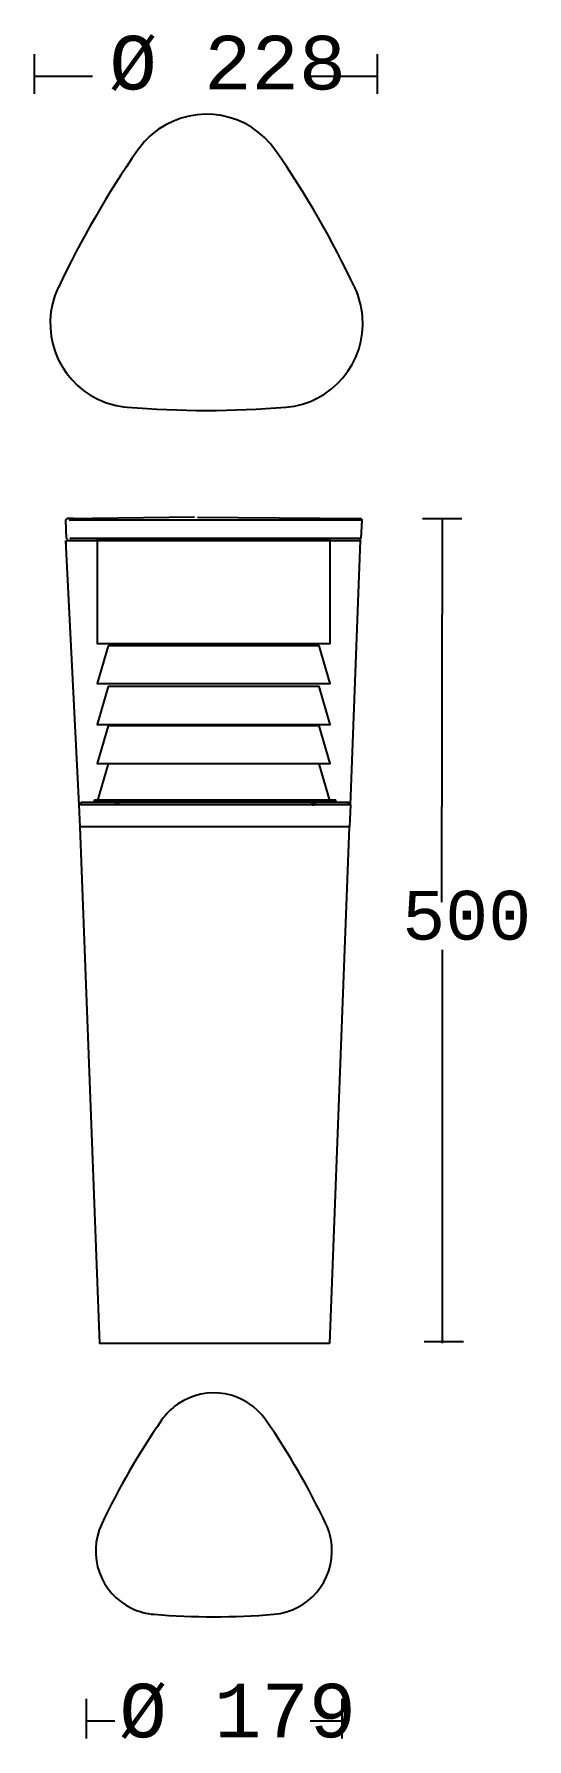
# Model space of a CAD drawing. Extents: x 0 to 83, y 5 to 290.
import ezdxf

# ---------------------------------------------------------------- set-up
doc = ezdxf.new("R2010")
doc.units = 0
doc.layers.add('LIVELLO_1', color=160, linetype='Continuous')
doc.styles.add('STD', font='txt')

# ---------------------------------------------------------------- blocks, each defined once
blk = doc.blocks.new('AI9-BLK1')
at = {"layer": 'LIVELLO_1', "color": 7}
for p, q in [((-39.46, 140.56), (-39.46, 133.95)), ((17.95, 140.56), (17.95, 133.95)), ((-39.46, 136.88), (-29.69, 136.88)), ((6.24, 136.88), (17.95, 136.88)), ((-33.91, 62.84), (-12.61, 63.12)), ((-12.1, 63.11), (15.2, 62.84)), ((32.12, 62.82), (25.52, 62.82)), ((28.83, 62.82), (28.7, -1.34)), ((15.42, 62.6), (-33.61, 62.6)), ((15.27, 59.52), (15.42, 62.59)), ((-34.12, 59.15), (-34.12, 58.47)), ((-31.93, 14.93), (-34.12, 59.15)), ((-34.11, 59.15), (15.17, 59.15)), ((-33.82, 59.15), (-33.84, 59.52)), ((15.27, 59.51), (-33.5, 59.51)), ((13.49, 14.93), (15.17, 59.15)), ((15.06, 59.52), (15.04, 59.15)), ((15.17, 59.15), (15.17, 59)), ((13.49, 14.93), (-31.93, 14.93)), ((-31.76, 11.25), (-31.9, 14.93)), ((-31.65, 15.3), (-31.67, 14.93)), ((13.24, 15.3), (-31.65, 15.3)), ((-29.35, 15.46), (-29.36, 15.77)), ((-29.36, 15.77), (11.04, 15.77)), ((-29.35, 15.46), (-28.85, 15.46)), ((-28.93, 15.77), (-28.84, 15.44)), ((-28.84, 15.44), (-25.25, 15.44)), ((-28.6, 15.77), (-28.59, 15.44)), ((-25.88, 15.44), (-25.74, 14.93)), ((-25.25, 15.46), (-25.39, 14.93)), ((-25.25, 15.46), (11.03, 15.46)), ((6.93, 15.46), (7.07, 14.93)), ((7.07, 14.93), (7.42, 14.93)), ((7.56, 15.46), (7.42, 14.93)), ((10.28, 15.77), (10.27, 15.46)), ((10.61, 15.77), (10.52, 15.46)), ((11.03, 15.46), (11.04, 15.77)), ((13.25, 14.93), (13.24, 15.3)), ((13.49, 14.93), (13.31, 11.25)), ((13.31, 11.25), (-31.76, 11.25)), ((13.27, 11.25), (9.99, -75.23)), ((28.81, -9.31), (28.83, -75.15)), ((32.42, -74.96), (25.82, -74.96)), ((-30.75, -134.71), (-30.75, -141.31)), ((12.07, -134.71), (12.07, -141.31)), ((-30.75, -138.39), (-25.96, -138.39)), ((6.75, -138.39), (12.07, -138.39))]:
    blk.add_line(p, q, dxfattribs=at)
for points in [[(15.42, 62.59), (15.42, 62.62), (15.2, 62.84)], [(-34.05, 59.52), (-34.17, 62.59), (-34.16, 62.63)], [(9.99, -75.23), (-28.48, -75.23), (-31.76, 11.25)]]:
    blk.add_lwpolyline(points, dxfattribs=at)
for points in [[(-28.91, 59.35), (-28.91, 41.95), (10.08, 41.95), (10.08, 59.35)], [(-27.08, 41.57), (-28.93, 35.25), (10.1, 35.25), (8.25, 41.57)], [(-27.08, 34.72), (-28.93, 28.39), (10.1, 28.39), (8.25, 34.72)], [(-27.08, 28.18), (-28.93, 21.85), (10.1, 21.85), (8.25, 28.18)], [(-27.08, 21.8), (-28.93, 15.48), (10.1, 15.48), (8.25, 21.8)]]:
    blk.add_lwpolyline(points, close=True, dxfattribs=at)
for points, knots in [([(0.95, 124.47), (-3.48, 130.85), (-12.25, 132.43), (-18.63, 128), (-20, 127.04), (-21.2, 125.85), (-22.15, 124.47)], [0, 0, 0, 0, 1, 1, 1, 2, 2, 2, 2]), ([(-35.42, 101.5), (-38.73, 94.47), (-35.71, 86.09), (-28.68, 82.78), (-27.17, 82.07), (-25.54, 81.63), (-23.87, 81.49)], [0, 0, 0, 0, 1, 1, 1, 2, 2, 2, 2]), ([(2.67, 81.49), (10.41, 82.14), (16.16, 88.94), (15.51, 96.68), (15.37, 98.35), (14.93, 99.98), (14.22, 101.5)], [0, 0, 0, 0, 1, 1, 1, 2, 2, 2, 2]), ([(-33.82, 62.84), (-33.71, 62.84), (-33.59, 62.84), (-33.5, 62.85), (-33.4, 62.85), (-33.32, 62.85), (-33.16, 62.85), (-33.01, 62.85), (-32.8, 62.86), (-32.86, 62.86), (-32.87, 62.86), (-32.91, 62.86), (-32.94, 62.86), (-33.06, 62.85), (-33.15, 62.85), (-33.25, 62.85), (-33.35, 62.85), (-33.47, 62.85), (-33.58, 62.85), (-33.7, 62.84), (-33.8, 62.84), (-33.91, 62.84)], [0, 0, 0, 0, 1, 1, 1, 2, 2, 2, 3, 3, 3, 4, 4, 4, 5, 5, 5, 6, 6, 6, 7, 7, 7, 7]), ([(-33.38, 59.15), (-33.38, 59.15), (-33.41, 59.15), (-33.41, 59.15), (-33.47, 59.15), (-33.3, 59.15), (-33.18, 59.15), (-33.18, 59.15), (-32.82, 59.15), (-32.82, 59.15), (-32.82, 59.15), (-32.47, 59.15), (-32.47, 59.15), (-32.47, 59.15), (-31.5, 59.15), (-31.5, 59.15), (-31.5, 59.15), (-30.89, 59.15), (-30.89, 59.15), (-30.89, 59.15), (-30.22, 59.15), (-30.22, 59.15), (-30.22, 59.15), (-29.41, 59.15), (-29.41, 59.15), (-29.41, 59.15), (-28.54, 59.15), (-28.54, 59.15), (-28.54, 59.15), (-27.69, 59.15), (-27.69, 59.15)], [0, 0, 0, 0, 1, 1, 1, 2, 2, 2, 3, 3, 3, 4, 4, 4, 5, 5, 5, 6, 6, 6, 7, 7, 7, 8, 8, 8, 9, 9, 9, 10, 10, 10, 10]), ([(-0.65, -88.06), (-4, -83.24), (-10.63, -82.05), (-15.45, -85.4), (-16.49, -86.12), (-17.39, -87.02), (-18.11, -88.06)], [0, 0, 0, 0, 1, 1, 1, 2, 2, 2, 2]), ([(-28.14, -105.43), (-30.64, -110.75), (-28.36, -117.08), (-23.05, -119.58), (-21.91, -120.12), (-20.67, -120.45), (-19.41, -120.55)], [0, 0, 0, 0, 1, 1, 1, 2, 2, 2, 2]), ([(0.65, -120.55), (6.5, -120.06), (10.84, -114.92), (10.35, -109.07), (10.25, -107.81), (9.92, -106.58), (9.38, -105.43)], [0, 0, 0, 0, 1, 1, 1, 2, 2, 2, 2])]:
    blk.add_open_spline(points, degree=3, knots=knots, dxfattribs=at)
for points in [[(-22.15, 124.46), (-27.2, 117.19), (-31.63, 109.51), (-35.4, 101.5)], [(14.2, 101.5), (10.43, 109.51), (6, 117.19), (0.95, 124.46)], [(-23.86, 81.5), (-15.04, 80.76), (-6.17, 80.76), (2.66, 81.5)], [(-33.94, 62.84), (-34.06, 62.84), (-34.16, 62.74), (-34.16, 62.62)], [(-27.4, 15.77), (-27.42, 15.66), (-27.44, 15.56), (-27.45, 15.44)], [(9.13, 15.46), (9.11, 15.56), (9.1, 15.67), (9.08, 15.77)], [(-18.11, -88.06), (-21.94, -93.56), (-25.29, -99.37), (-28.14, -105.43)], [(9.38, -105.43), (6.52, -99.37), (3.17, -93.56), (-0.65, -88.06)], [(-19.41, -120.55), (-12.74, -121.11), (-6.03, -121.11), (0.65, -120.55)]]:
    blk.add_open_spline(points, degree=3, dxfattribs=at)
at = {"layer": 'LIVELLO_1', "color": 7, "attachment_point": 1, "style": 'STD'}
for s, insert, char_height in [('\\fCourier|b0|i0;\\H8.9808;\\W0.88;\\C7;Ø 228', (-26.84, 143.65), 8.9808), ('\\fCourier|b0|i0;\\H8.1643;\\W0.88;\\C7;500', (22.15, 0.54), 8.1643), ('\\fCourier|b0|i0;\\H8.9808;\\W0.88;\\C7;Ø 179', (-25.17, -132.17), 8.9808)]:
    blk.add_mtext(s, dxfattribs=dict(at, insert=insert, char_height=char_height))

msp = doc.modelspace()

# ---------------------------------------------------------------- block references
at = {"layer": 'LIVELLO_1', "color": 7}
msp.add_blockref('AI9-BLK1', (39.532298, 146.37737), dxfattribs=at)

doc.saveas('drawing.dxf')
